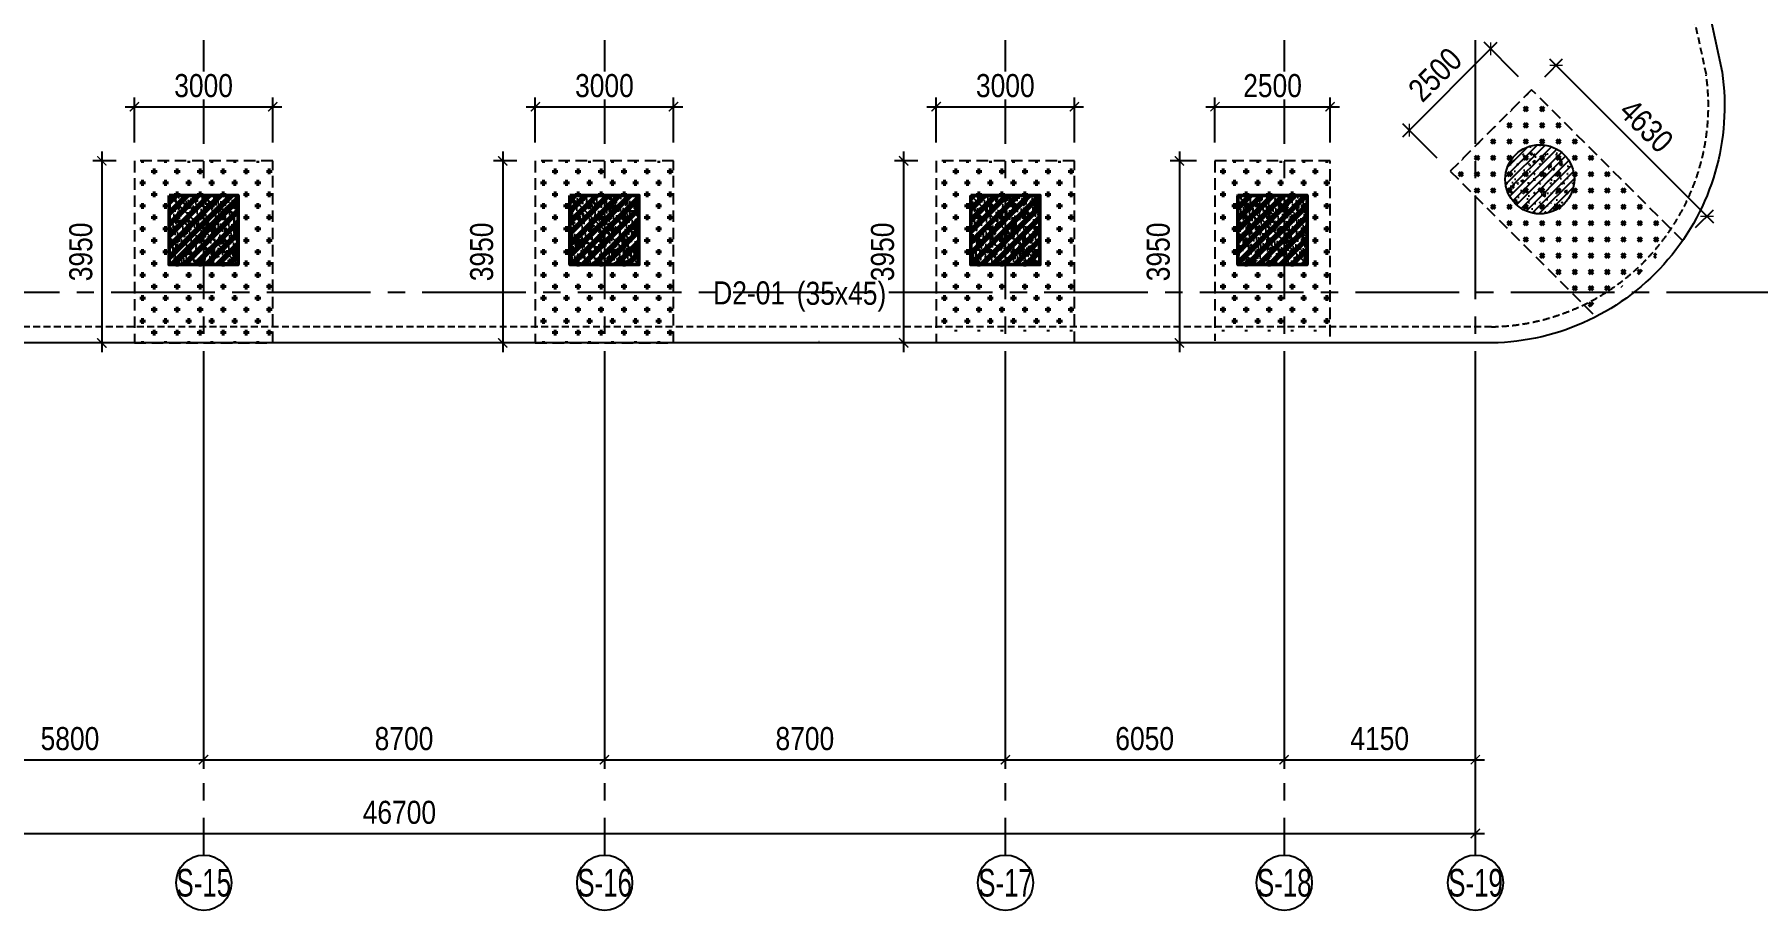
# Model space of a CAD drawing. Header units: millimetres. Extents: x -80883 to 1826631, y -376836 to 309394.
# Drawn here: x 1136849 to 1174245, y -348743 to -329733 of the extents above; entities that cross this region are included whole.
import ezdxf
from ezdxf.enums import TextEntityAlignment as Align

# ---------------------------------------------------------------- set-up
doc = ezdxf.new("R2010")
doc.units = ezdxf.units.MM
doc.header["$LTSCALE"] = 100
doc.header["$PDMODE"] = 32
doc.header["$PDSIZE"] = 2.5
for name, pattern in [('CENTER2', [1.125, 0.75, -0.125, 0.125, -0.125]), ('DASHED', [4.5, 3, -1.5]), ('HIDDEN', [0.375, 0.25, -0.125])]:
    doc.linetypes.add(name, pattern=pattern)
for name, color, linetype, lineweight in [('0-Hatch', 250, 'Continuous', 40), ('ccu12-Tencaukien', 9, 'Continuous', 15), ('KT-Net cot vach', 6, 'Continuous', 50)]:
    doc.layers.add(name, color=color, linetype=linetype, lineweight=lineweight)
for name, color, linetype in [('0-khuat', 3, 'HIDDEN'), ('A-GLAZ', 135, 'Continuous'), ('ccu11-Khuat', 9, 'DASHED'), ('ccu11-Thay', 7, 'Continuous'), ('ccu12-Hatch', 250, 'Continuous'), ('ccu12-Text', 31, 'Continuous'), ('ccu12-Truc', 13, 'CENTER2'), ('KC-Betong', 6, 'Continuous'), ('KC2-DIM', 251, 'Continuous'), ('KT-Dim', 8, 'Continuous'), ('Xref_ST_MBDV Cot vach 30.7.2022|Xref_ST_MBDV Cot vach 30.7.2022|Xref_ST_MBDV Cot vach 30.7.2022|Xref_ST_MBDV Cot vach 30.7.2022|A-GRID-SYM', 50, 'Continuous')]:
    doc.layers.add(name, color=color, linetype=linetype)
doc.styles.add('Arial Narrow', font='ARIALN.TTF')
doc.styles.add('HBA-Text', font='GOTHIC.TTF')
doc.dimstyles.new('ccu12-200', dxfattribs={"dimscale": 200, "dimtxt": 2.5, "dimasz": 1, "dimexe": 1, "dimexo": 2, "dimgap": 1, "dimtad": 1, "dimdec": 0, "dimrnd": 5, "dimdsep": 46, "dimtxsty": 'Arial Narrow', "dimblk": 'ARCHTICK', "dimcen": -1, "dimdle": 1, "dimclrd": 256, "dimclre": 256, "dimclrt": 3, "dimadec": 0, "dimazin": 2, "dimtfac": 0.1, "dimtdec": 0, "dimtmove": 0, "dimatfit": 1, "dimldrblk": 'ARCHTICK', "dimfxl": 1, "dimtvp": 0.8333333333333334, "dimtolj": 1, "dimtzin": 12, "dimarcsym": 0})

# ---------------------------------------------------------------- blocks, each defined once
blk = doc.blocks.new('_ARCHTICK')
at = {"color": 0, "linetype": 'ByBlock', "const_width": 0.15}
blk.add_lwpolyline([(-0.5, -0.5), (0.5, 0.5)], dxfattribs=at)
blk = doc.blocks.new('*D1001')
at = {"layer": 'Defpoints', "color": 0, "transparency": 16777216}
for p in [(362499.3874795342, -94047.12909611873), (409199.3874795342, -94047.12909611873), (409199.3874795342, -103940.5168086441)]:
    blk.add_point(p, dxfattribs=at)
at = {"layer": 'KT-Dim', "lineweight": -2, "transparency": 16777216}
for p, q in [((362499.3874795342, -94447.12909611873), (362499.3874795342, -104140.5168086441)), ((409199.3874795342, -94447.12909611873), (409199.3874795342, -104140.5168086441)), ((362299.3874795342, -103940.5168086441), (409399.3874795342, -103940.5168086441))]:
    blk.add_line(p, q, dxfattribs=at)
at = {"layer": 'KT-Dim', "lineweight": -2, "transparency": 16777216, "xscale": 200, "yscale": 200, "zscale": 200, "rotation": 180}
blk.add_blockref('_ARCHTICK', (362499.3874795342, -103940.5168086441), dxfattribs=at)
at = {"layer": 'KT-Dim', "lineweight": -2, "transparency": 16777216, "xscale": 200, "yscale": 200, "zscale": 200}
blk.add_blockref('_ARCHTICK', (409199.3874795342, -103940.5168086441), dxfattribs=at)
at = {"layer": 'KT-Dim', "color": 3, "transparency": 16777216, "insert": (385849.3874795342, -103485.2303147832), "char_height": 500, "attachment_point": 5, "style": 'Arial Narrow'}
blk.add_mtext('\\A1;46700', dxfattribs=at)
blk = doc.blocks.new('GRID-SYM-flat-73')
at = {"layer": 'Xref_ST_MBDV Cot vach 30.7.2022|Xref_ST_MBDV Cot vach 30.7.2022|Xref_ST_MBDV Cot vach 30.7.2022|Xref_ST_MBDV Cot vach 30.7.2022|A-GRID-SYM'}
blk.add_circle((-7.267935535991315e-20, -1.216128191088018e-17, -4.068591107726854e-07), 900.0000000000003, dxfattribs=at)
at = {"layer": 'Xref_ST_MBDV Cot vach 30.7.2022|Xref_ST_MBDV Cot vach 30.7.2022|Xref_ST_MBDV Cot vach 30.7.2022|Xref_ST_MBDV Cot vach 30.7.2022|A-GRID-SYM', "style": 'HBA-Text'}
blk.add_attdef('GRID', text='', height=900.0000000000003, rotation=359.6302510781834, dxfattribs=at).set_placement((-7.267935535991315e-20, -1.216128191088018e-17, -4.068591107726854e-07), align=Align.MIDDLE_CENTER)
blk = doc.blocks.new('*D984')
at = {"layer": 'Defpoints', "color": 0, "transparency": 16777216}
for p in [(375799.3874795342, -94047.12909611873), (381599.3874795342, -94047.12909611873), (381599.3874795342, -102340.5168086441)]:
    blk.add_point(p, dxfattribs=at)
at = {"layer": 'KT-Dim', "lineweight": -2, "transparency": 16777216}
for p, q in [((375799.3874795342, -94447.12909611873), (375799.3874795342, -102540.5168086441)), ((381599.3874795342, -94447.12909611873), (381599.3874795342, -102540.5168086441)), ((375599.3874795342, -102340.5168086441), (381799.3874795342, -102340.5168086441))]:
    blk.add_line(p, q, dxfattribs=at)
at = {"layer": 'KT-Dim', "lineweight": -2, "transparency": 16777216, "xscale": 200, "yscale": 200, "zscale": 200, "rotation": 180}
blk.add_blockref('_ARCHTICK', (375799.3874795342, -102340.5168086441), dxfattribs=at)
at = {"layer": 'KT-Dim', "lineweight": -2, "transparency": 16777216, "xscale": 200, "yscale": 200, "zscale": 200}
blk.add_blockref('_ARCHTICK', (381599.3874795342, -102340.5168086441), dxfattribs=at)
at = {"layer": 'KT-Dim', "color": 3, "transparency": 16777216, "insert": (378699.3874795342, -101885.2303147832), "char_height": 500, "attachment_point": 5, "style": 'Arial Narrow'}
blk.add_mtext('\\A1;5800', dxfattribs=at)
blk = doc.blocks.new('*D985')
at = {"layer": 'Defpoints', "color": 0, "transparency": 16777216}
for p in [(381599.3874795342, -94047.12909611873), (390299.3874795342, -94047.12909611873), (390299.3874795342, -102340.5168086441)]:
    blk.add_point(p, dxfattribs=at)
at = {"layer": 'KT-Dim', "lineweight": -2, "transparency": 16777216}
for p, q in [((381599.3874795342, -94447.12909611873), (381599.3874795342, -102540.5168086441)), ((390299.3874795342, -94447.12909611873), (390299.3874795342, -102540.5168086441)), ((381399.3874795342, -102340.5168086441), (390499.3874795342, -102340.5168086441))]:
    blk.add_line(p, q, dxfattribs=at)
at = {"layer": 'KT-Dim', "lineweight": -2, "transparency": 16777216, "xscale": 200, "yscale": 200, "zscale": 200, "rotation": 180}
blk.add_blockref('_ARCHTICK', (381599.3874795342, -102340.5168086441), dxfattribs=at)
at = {"layer": 'KT-Dim', "lineweight": -2, "transparency": 16777216, "xscale": 200, "yscale": 200, "zscale": 200}
blk.add_blockref('_ARCHTICK', (390299.3874795342, -102340.5168086441), dxfattribs=at)
at = {"layer": 'KT-Dim', "color": 3, "transparency": 16777216, "insert": (385949.3874795342, -101885.2303147832), "char_height": 500, "attachment_point": 5, "style": 'Arial Narrow'}
blk.add_mtext('\\A1;8700', dxfattribs=at)
blk = doc.blocks.new('*D986')
at = {"layer": 'Defpoints', "color": 0, "transparency": 16777216}
for p in [(390299.3874795342, -94047.12909611873), (398999.3874795342, -94047.12909611873), (398999.3874795342, -102340.5168086441)]:
    blk.add_point(p, dxfattribs=at)
at = {"layer": 'KT-Dim', "lineweight": -2, "transparency": 16777216}
for p, q in [((390299.3874795342, -94447.12909611873), (390299.3874795342, -102540.5168086441)), ((398999.3874795342, -94447.12909611873), (398999.3874795342, -102540.5168086441)), ((390099.3874795342, -102340.5168086441), (399199.3874795342, -102340.5168086441))]:
    blk.add_line(p, q, dxfattribs=at)
at = {"layer": 'KT-Dim', "lineweight": -2, "transparency": 16777216, "xscale": 200, "yscale": 200, "zscale": 200, "rotation": 180}
blk.add_blockref('_ARCHTICK', (390299.3874795342, -102340.5168086441), dxfattribs=at)
at = {"layer": 'KT-Dim', "lineweight": -2, "transparency": 16777216, "xscale": 200, "yscale": 200, "zscale": 200}
blk.add_blockref('_ARCHTICK', (398999.3874795342, -102340.5168086441), dxfattribs=at)
at = {"layer": 'KT-Dim', "color": 3, "transparency": 16777216, "insert": (394649.3874795342, -101885.2303147832), "char_height": 500, "attachment_point": 5, "style": 'Arial Narrow'}
blk.add_mtext('\\A1;8700', dxfattribs=at)
blk = doc.blocks.new('*D987')
at = {"layer": 'Defpoints', "color": 0, "transparency": 16777216}
for p in [(398999.3874795342, -94047.12909611873), (405049.3874795342, -94094.69593834557), (405049.3874795342, -102340.5168086441)]:
    blk.add_point(p, dxfattribs=at)
at = {"layer": 'KT-Dim', "lineweight": -2, "transparency": 16777216}
for p, q in [((398999.3874795342, -94447.12909611873), (398999.3874795342, -102540.5168086441)), ((405049.3874795342, -94494.69593834557), (405049.3874795342, -102540.5168086441)), ((398799.3874795342, -102340.5168086441), (405249.3874795342, -102340.5168086441))]:
    blk.add_line(p, q, dxfattribs=at)
at = {"layer": 'KT-Dim', "lineweight": -2, "transparency": 16777216, "xscale": 200, "yscale": 200, "zscale": 200, "rotation": 180}
blk.add_blockref('_ARCHTICK', (398999.3874795342, -102340.5168086441), dxfattribs=at)
at = {"layer": 'KT-Dim', "lineweight": -2, "transparency": 16777216, "xscale": 200, "yscale": 200, "zscale": 200}
blk.add_blockref('_ARCHTICK', (405049.3874795342, -102340.5168086441), dxfattribs=at)
at = {"layer": 'KT-Dim', "color": 3, "transparency": 16777216, "insert": (402024.3874795342, -101885.2303147832), "char_height": 500, "attachment_point": 5, "style": 'Arial Narrow'}
blk.add_mtext('\\A1;6050', dxfattribs=at)
blk = doc.blocks.new('*D988')
at = {"layer": 'Defpoints', "color": 0, "transparency": 16777216}
for p in [(405049.3874795342, -94094.69593834557), (409199.3874795342, -94094.69593834557), (409199.3874795342, -102340.5168086441)]:
    blk.add_point(p, dxfattribs=at)
at = {"layer": 'KT-Dim', "lineweight": -2, "transparency": 16777216}
for p, q in [((405049.3874795342, -94494.69593834557), (405049.3874795342, -102540.5168086441)), ((409199.3874795342, -94494.69593834557), (409199.3874795342, -102540.5168086441)), ((404849.3874795342, -102340.5168086441), (409399.3874795342, -102340.5168086441))]:
    blk.add_line(p, q, dxfattribs=at)
at = {"layer": 'KT-Dim', "lineweight": -2, "transparency": 16777216, "xscale": 200, "yscale": 200, "zscale": 200, "rotation": 180}
blk.add_blockref('_ARCHTICK', (405049.3874795342, -102340.5168086441), dxfattribs=at)
at = {"layer": 'KT-Dim', "lineweight": -2, "transparency": 16777216, "xscale": 200, "yscale": 200, "zscale": 200}
blk.add_blockref('_ARCHTICK', (409199.3874795342, -102340.5168086441), dxfattribs=at)
at = {"layer": 'KT-Dim', "color": 3, "transparency": 16777216, "insert": (407124.3874795342, -101885.2303147832), "char_height": 500, "attachment_point": 5, "style": 'Arial Narrow'}
blk.add_mtext('\\A1;4150', dxfattribs=at)
blk = doc.blocks.new('*U151')
h = blk.add_hatch()
h.set_pattern_fill('VATLIEU04', color=250, scale=40, style=0, pattern_type=2)
h.set_pattern_definition([(49.99999999999999, (550, -550), (286.9040730403014, -25.10085399303804), [30, -330]), (355, (550, -550), (-55.50053344520001, 300.8768534800047), [24, -264]), (100.4514, (573.908672, -552.091736), (231.4037526856086, 275.7758168243814), [25.496076, -280.4568448]), (46.18420000000001, (550, -470), (426.8964194502578, -66.20760573160723), [45, -495]), (96.6356, (585.574698, -475.5173228), (373.8650822194813, 389.6471483601767), [38.2441152, -420.6852]), (351.1842, (550, -470), (373.8647780534509, 389.6474403701299), [36, -396]), (21, (590, -490), (238.7628208473847, -161.0475562661355), [30, -330]), (326.0000000000001, (590, -490), (97.32613276863269, 290.0600180187412), [24, -264]), (71.4514, (609.8968932, -503.4206424), (336.089051432596, 129.012198683981), [25.496076, -280.4568448]), (37.50000000000001, (550, -550), (4.863942126916267, 133.1575415325246), [0, -260.8, 0, -268, 0, -265]), (7.499999999999999, (550, -550), (105.2278149768594, 157.7646847529441), [0, -152.8, 0, -254.8, 0, -101]), (327.5, (460.8, -550), (213.5289744689636, -9.021948693751902), [0, -100, 0, -312, 0, -414]), (317.5, (420.8, -550), (233.2744677369545, 40.04199293292709), [0, -130, 0, -207.2, 0, -294]), (45, (550, -550), (-120.2081528017131, 120.2081528017131), []), (45, (550, -501), (-120.2081528017131, 120.2081528017131), [])])
h.paths.add_polyline_path([(-475, 475), (1025, 475), (1025, -1025), (-475, -1025)])
at = {"color": 6, "ltscale": 0.25}
blk.add_lwpolyline([(-475, 475), (1025, 475), (1025, -1025), (-475, -1025)], close=True, dxfattribs=at)
at = {"layer": 'Defpoints', "linetype": 'ByBlock', "ltscale": 30}
for p, q in [((1025, 475), (-475, -1025)), ((-475, 475), (1025, -1025))]:
    blk.add_line(p, q, dxfattribs=at)
blk = doc.blocks.new('MBDVCOTVACH-T2-T6-PN')
at = {"layer": 'ccu12-Hatch', "ltscale": 0.5}
h = blk.add_hatch(dxfattribs=at)
h.set_pattern_fill('BETONG', color=256, scale=80, pattern_type=2)
h.set_pattern_definition([(0, (-1067882.122035017, 300749.4537652719), (0, 415.69219392), [10, -230]), (0, (-1067882.122035017, 300766.7742733519), (0, 415.69219392), [10, -230]), (120, (-1067882.122035017, 300749.4537652719), (-360.0000000896072, -207.8460969599999), [9.999999999999982, -229.9999999999997]), (120, (-1067867.122035017, 300758.114019352), (-360.0000000896072, -207.8460969599999), [9.999999999999982, -229.9999999999997]), (0, (-1067762.122035017, 300957.2998622319), (0, 415.69219392), [10, -230]), (0, (-1067762.122035017, 300974.620370312), (0, 415.69219392), [10, -230]), (120, (-1067762.122035017, 300957.2998622319), (-360.0000000896072, -207.8460969599999), [9.999999999999982, -229.9999999999997]), (120, (-1067747.122035017, 300965.9601163119), (-360.0000000896072, -207.8460969599999), [9.999999999999982, -229.9999999999997]), (59.99999999999999, (-1067872.122035017, 300749.4537652719), (-360.0000000896072, 207.84609696), [10, -230]), (59.99999999999999, (-1067887.122035017, 300758.114019352), (-360.0000000896072, 207.84609696), [10, -230]), (59.99999999999999, (-1067752.122035017, 300541.6076683119), (-360.0000000896072, 207.84609696), [10, -230]), (59.99999999999999, (-1067767.122035017, 300550.2679223919), (-360.0000000896072, 207.84609696), [10, -230]), (45, (-1067882.122035017, 300749.4537652719), (-84.8528137423857, 84.8528137423857), []), (49.99999999999999, (-1067882.122035017, 300749.4537652719), (573.8081460806028, -50.20170798607609), [60, -660]), (355, (-1067882.122035017, 300749.4537652719), (-111.0010668904, 601.7537069600095), [48, -528]), (100.4514, (-1067834.304691017, 300745.2702932719), (462.8075053712172, 551.5516336487628), [50.992152, -560.9136896]), (46.18420000000001, (-1067882.122035017, 300909.4537652719), (853.7928389005156, -132.4152114632145), [90, -990]), (96.6356, (-1067810.972639017, 300898.4191196719), (747.7301644389627, 779.2942967203534), [76.48823039999999, -841.3704]), (351.1842, (-1067882.122035017, 300909.4537652719), (747.7295561069018, 779.2948807402597), [72, -792]), (21, (-1067802.122035017, 300869.4537652719), (477.5256416947693, -322.0951125322711), [60, -660]), (326.0000000000001, (-1067802.122035017, 300869.4537652719), (194.6522655372654, 580.1200360374824), [48, -528]), (71.4514, (-1067762.328248617, 300842.612480472), (672.1781028651919, 258.0243973679619), [50.992152, -560.9136896]), (37.50000000000001, (-1067882.122035017, 300749.4537652719), (9.727884253832535, 266.3150830650492), [0, -521.5999999999999, 0, -536, 0, -530]), (7.499999999999999, (-1067882.122035017, 300749.4537652719), (210.4556299537189, 315.5293695058882), [0, -305.6, 0, -509.6, 0, -202]), (327.5, (-1068060.522035017, 300749.4537652719), (427.0579489379272, -18.0438973875038), [0, -200, 0, -624, 0, -828]), (317.5, (-1068140.522035017, 300749.4537652719), (466.548935473909, 80.08398586585417), [0, -260, 0, -414.4, 0, -588])])
edge = h.paths.add_edge_path()
edge.add_arc((101636.8044801299, -32126.61616641039), 750, 0, 360)
at = {"layer": 'KC-Betong', "ltscale": 0.5}
blk.add_circle((101636.8044801299, -32126.61616641039), 750, dxfattribs=at)
at = {"layer": 'KT-Net cot vach'}
for p in [(72361.80449052667, -32951.61703728221, 7.594816086537956e-05), (81061.80449052667, -32951.61702790961, 7.59481297612464e-05), (89761.80448012985, -32951.61705750693), (95561.80448012985, -32951.61705750995)]:
    blk.add_blockref('*U151', p, dxfattribs=at)
blk = doc.blocks.new('*U690')
at = {"layer": 'ccu12-Tencaukien', "color": 8, "ltscale": 10000}
blk.add_line((360.6565736538532, -155.3215232637356), (354.4065714950475, -155.3215232637356), dxfattribs=at)
at = {"layer": 'ccu12-Text', "color": 2, "style": 'Arial Narrow', "width": 0.8}
blk.add_attdef('SH', text='', height=300, dxfattribs=at).set_placement((275.6048113084853, 5.864471777974813), align=Align.BOTTOM_RIGHT)
at = {"layer": 'ccu12-Text', "color": 31, "style": 'Arial Narrow', "width": 0.8}
for tag, p in [('(', (507.5315725744504, -75.41116959831947)), ('KT', (632.605666770517, -75.41116959831947)), (')', (962.8971199221714, -75.41116959831947))]:
    blk.add_attdef(tag, text='', height=250, dxfattribs=at).set_placement(p, align=Align.BOTTOM_LEFT)
blk = doc.blocks.new('MBKC-T2-PN')
at = {"layer": 'ccu11-Khuat', "ltscale": 0.5, "elevation": -2.677769264985028e-08}
blk.add_lwpolyline([(57386.55828894489, -12930.04420790478), (65794.96816600184, -10027.05643183063, 0.260495241581582), (69736.50495830015, -12426.6161779894), (99368.00793614518, -12426.6161779894, -0.2609853684017961), (101894.5837610736, -14307.26193159987), (105248.9736585456, -29866.61846812873, -0.450430548376512), (100589.6931814908, -35326.6158653514), (55455.61416863091, -35326.6158653514, -0.3270381078692864), (50922.90468503162, -31997.94642836676), (46413.0024276413, -18965.37748569861, 0.4276044270060953), (30445.87231722521, -12504.80555859185), (12824.43251889106, -18584.35473983688, -0.1315578741241553), (10225.70651983377, -18473.84767023224), (9061.065310114762, -18020.38528109412, -0.1846755877232493), (7455.469289202709, -16623.04162249499), (2976.957835427951, -9107.263866643538, -0.02202630655640508), (-406.9169527585618, -3413.254662496154, -0.399242345885018), (1800.966408062493, 257.1217708188342), (31224.41949791997, 10401.15608117677, -0.1203839840985261), (42572.85465626395, 11719.39024886949), (58379.85115727969, 7611.132730447047, -0.2258253160871416), (60186.44089432061, 5977.409135053749), (62085.54238365032, 488.0873970090761), (51857.30011690897, -3043.19410645077)], format="xyb", dxfattribs=at)
at = {"layer": 'ccu11-Thay', "elevation": -2.677769264985028e-08}
blk.add_lwpolyline([(31106.50862324028, 10730.72166345781, -0.1205795836710196), (42638.87427653908, 12063.859528495), (58473.93031160696, 7948.309303218033, -0.2272385897093211), (60513.964432284, 6101.209794561379), (65878.81921774126, -9405.815059417277, 0.2908633368540378), (69743.13952882006, -12076.6161779894), (99390.07919017388, -12076.6161779894, -0.2655275921417467), (102229.2245215473, -14198.71881677723), (105593.7353260962, -29805.02123810095, -0.4513714951595503), (100592.7770390881, -35676.6158653514), (55455.39553553029, -35676.6158653514, -0.3267809868965265), (50590.57907296135, -32107.86789232772), (46084.8424524439, -19087.33667168533, 0.427810969143063), (30575.2745344413, -12830.40558466513), (12920.16765186726, -18921.57020124164, -0.1330764012900887), (10109.49357222929, -18804.19336872117), (8937.306803341722, -18347.79305564612, -0.183720991931343), (7150.621857264778, -16795.18900673359), (2680.126648878446, -9292.86400619999, -0.02215701127767281), (-737.5723420327995, -3537.213185448665, -0.4024491153328594), (1696.95094252727, 591.477936539799), (31106.50862324028, 10730.72166345781)], format="xyb", dxfattribs=at)
blk = doc.blocks.new('MBKC-N-T2')
at = {"layer": '0-Hatch', "ltscale": 2}
h = blk.add_hatch(dxfattribs=at)
h.set_pattern_fill('CROSS', color=256, scale=1000.000000000006, angle=135, style=0)
h.set_pattern_definition([(135, (6765303.630617171, -4505800.302151032), (-353.553390593276, -8.526512829121202e-14), [125.0000000000008, -375.0000000000023]), (225, (6765303.630617171, -4505711.913803384), (5.684341886080801e-14, -353.553390593276), [125.0000000000008, -375.0000000000023])])
edge = h.paths.add_edge_path()
edge.add_arc((100503.7394000648, -30535.27201428276), 4892.113990781871, 296.231031234144, 325.9103940284376)
edge.add_line((104555.2024366714, -33277.2469525006), (101460.0282505455, -30182.07276637491))
edge.add_line((101460.0282505455, -30182.07276637491), (99692.26129757916, -31949.83971934125))
edge.add_line((99692.26129757916, -31949.83971934125), (102666.0133782688, -34923.59180003055))
h = blk.add_hatch(dxfattribs=at)
h.set_pattern_fill('CROSS', color=256, scale=1000, angle=90.00000000000001, style=0)
h.set_pattern_definition([(90, (1621195.804326333, -7908515.616437938), (-250.0000000000001, 250), [125, -375.0000000000001]), (180, (1621258.304326333, -7908453.116437938), (-250, -250.0000000000001), [125, -375.0000000000001])])
h.paths.add_polyline_path([(74136.80432633101, -31726.61643793434), (71136.80432633101, -31726.61643793434), (71136.80432633101, -35676.6149032829), (74136.80432633101, -35676.6149032829)])
h = blk.add_hatch(dxfattribs=at)
h.set_pattern_fill('CROSS', color=256, scale=1000, angle=90.00000000000001, style=0)
h.set_pattern_definition([(90, (1629895.804326333, -7908515.616428565), (-250.0000000000001, 250), [125, -375.0000000000001]), (180, (1629958.304326333, -7908453.116428565), (-250, -250.0000000000001), [125, -375.0000000000001])])
h.paths.add_polyline_path([(82836.80432633101, -31726.61642856174), (79836.80432633101, -31726.61642856174), (79836.80432633101, -35676.6148939103), (82836.80432633101, -35676.6148939103)])
h = blk.add_hatch(dxfattribs=at)
h.set_pattern_fill('CROSS', color=256, scale=1000.000000000006, angle=90.00000000000001, style=0)
h.set_pattern_definition([(90, (1638595.804469733, -7908515.616611958), (-250.0000000000016, 250.0000000000014), [125.0000000000008, -375.0000000000023]), (180, (1638658.304469733, -7908453.116611958), (-250.0000000000014, -250.0000000000015), [125.0000000000008, -375.0000000000023])])
h.paths.add_polyline_path([(91536.80446972139, -31726.61661190941), (88536.80446972139, -31726.61661190941), (88536.80446972139, -35426.61506945355), (91536.80446972139, -35426.61506945355)])
h = blk.add_hatch(dxfattribs=at)
h.set_pattern_fill('CROSS', color=256, scale=1000.000000000006, angle=90.00000000000001, style=0)
h.set_pattern_definition([(90, (1644395.804469733, -7908515.616611962), (-250.0000000000016, 250.0000000000014), [125.0000000000008, -375.0000000000023]), (180, (1644458.304469733, -7908453.116611962), (-250.0000000000014, -250.0000000000015), [125.0000000000008, -375.0000000000023])])
h.paths.add_polyline_path([(94586.80446972139, -35426.61506945355), (97086.80446972139, -35426.61506945355), (97086.80446972139, -31726.61661191314), (94586.80446972139, -31726.6166119132)])
at = {"layer": '0-khuat', "ltscale": 10}
for points in [[(104735.0709816902, -33457.11549751944), (101460.0282505455, -30182.07276637491), (99692.26129757916, -31949.83971934125), (102852.1971278689, -35109.77554963063)], [(91536.80446972139, -31726.61661190941), (88536.80446972139, -31726.61661190941)], [(97086.80446972139, -35534.60814153496), (97086.80446972139, -31726.61661191314), (94586.80446972139, -31726.61661191314), (94586.80446972139, -35629.42449469049)]]:
    blk.add_lwpolyline(points, dxfattribs=at)
for points in [[(74136.80432633101, -35676.6149032829), (74136.80432633101, -31726.61643793434), (71136.80432633101, -31726.61643793434), (71136.80432633101, -35676.6149032829)], [(82836.80432633101, -35676.6148939103), (82836.80432633101, -31726.61642856174), (79836.80432633101, -31726.61642856174), (79836.80432633101, -35676.6148939103)]]:
    blk.add_lwpolyline(points, close=True, dxfattribs=at)
at = {"layer": '0-khuat', "ltscale": 10, "extrusion": (1, 0, 0), "elevation": 88536.80446972139}
blk.add_lwpolyline([(-31726.61661190941, 0), (-35676.61506945355, -0.1207024955556514)], dxfattribs=at)
at = {"layer": '0-khuat', "ltscale": 10, "extrusion": (-1, 0, 0), "elevation": -91536.80446972139}
blk.add_lwpolyline([(35676.61506945355, -0.1235698724567536), (31726.61661190941, 0)], dxfattribs=at)
blk = doc.blocks.new('*D1072')
at = {"layer": 'Defpoints', "color": 0, "ltscale": 0.5, "transparency": 16777216}
for p in [(1164968.926504738, -331300.9242764174), (1162468.926504738, -332476.070377185), (1164968.926504738, -332476.070377185)]:
    blk.add_point(p, dxfattribs=at)
at = {"layer": 'KC2-DIM', "lineweight": -2, "ltscale": 0.5, "transparency": 16777216}
for p, q in [((1162268.926504738, -331300.9242764174), (1165168.926504738, -331300.9242764174)), ((1162468.926504738, -332076.070377185), (1162468.926504738, -331100.9242764174)), ((1164968.926504738, -332076.070377185), (1164968.926504738, -331100.9242764174))]:
    blk.add_line(p, q, dxfattribs=at)
at = {"layer": 'KC2-DIM', "lineweight": -2, "ltscale": 0.5, "transparency": 16777216, "xscale": 200, "yscale": 200, "zscale": 200, "rotation": 180}
blk.add_blockref('_ARCHTICK', (1162468.926504738, -331300.9242764174), dxfattribs=at)
at = {"layer": 'KC2-DIM', "lineweight": -2, "ltscale": 0.5, "transparency": 16777216, "xscale": 200, "yscale": 200, "zscale": 200}
blk.add_blockref('_ARCHTICK', (1164968.926504738, -331300.9242764174), dxfattribs=at)
at = {"layer": 'KC2-DIM', "color": 3, "ltscale": 0.5, "transparency": 16777216, "insert": (1163718.926504738, -330845.6377825565), "char_height": 500, "attachment_point": 5, "style": 'Arial Narrow', "bg_fill": 3, "box_fill_scale": 1.1, "bg_fill_color": 256, "bg_fill_true_color": 13158600, "bg_fill_transparency": 0}
blk.add_mtext('\\A1;2500', dxfattribs=at)
blk = doc.blocks.new('*D1073')
at = {"layer": 'Defpoints', "color": 0, "ltscale": 0.5, "transparency": 16777216}
for p in [(1162468.926504739, -332476.0703771851), (1161695.966895032, -336426.0696306234), (1162468.926504739, -336426.0696306234)]:
    blk.add_point(p, dxfattribs=at)
at = {"layer": 'KC2-DIM', "lineweight": -2, "ltscale": 0.5, "transparency": 16777216}
for p, q in [((1161695.966895032, -332276.0703771851), (1161695.966895032, -336626.0696306234)), ((1162068.926504739, -332476.0703771851), (1161495.966895032, -332476.0703771851)), ((1162068.926504739, -336426.0696306234), (1161495.966895032, -336426.0696306234))]:
    blk.add_line(p, q, dxfattribs=at)
at = {"layer": 'KC2-DIM', "lineweight": -2, "ltscale": 0.5, "transparency": 16777216, "xscale": 200, "yscale": 200, "zscale": 200}
for p, rotation in [((1161695.966895032, -332476.0703771851), 90), ((1161695.966895032, -336426.0696306234), 270)]:
    blk.add_blockref('_ARCHTICK', p, dxfattribs=dict(at, rotation=rotation))
at = {"layer": 'KC2-DIM', "color": 3, "ltscale": 0.5, "transparency": 16777216, "insert": (1161240.680401171, -334451.0700039045), "char_height": 500, "attachment_point": 5, "rotation": 90, "style": 'Arial Narrow', "bg_fill": 3, "box_fill_scale": 1.1, "bg_fill_color": 256, "bg_fill_true_color": 13158600, "bg_fill_transparency": 0}
blk.add_mtext('\\A1;3950', dxfattribs=at)
blk = doc.blocks.new('*D1074')
at = {"layer": 'Defpoints', "color": 0, "ltscale": 0.5, "transparency": 16777216}
for p in [(1159418.926504738, -331300.9242764174), (1156418.926504738, -332476.0703771813), (1159418.926504738, -332476.0703771813)]:
    blk.add_point(p, dxfattribs=at)
at = {"layer": 'KC2-DIM', "lineweight": -2, "ltscale": 0.5, "transparency": 16777216}
for p, q in [((1156218.926504738, -331300.9242764174), (1159618.926504738, -331300.9242764174)), ((1156418.926504738, -332076.0703771813), (1156418.926504738, -331100.9242764174)), ((1159418.926504738, -332076.0703771813), (1159418.926504738, -331100.9242764174))]:
    blk.add_line(p, q, dxfattribs=at)
at = {"layer": 'KC2-DIM', "lineweight": -2, "ltscale": 0.5, "transparency": 16777216, "xscale": 200, "yscale": 200, "zscale": 200, "rotation": 180}
blk.add_blockref('_ARCHTICK', (1156418.926504738, -331300.9242764174), dxfattribs=at)
at = {"layer": 'KC2-DIM', "lineweight": -2, "ltscale": 0.5, "transparency": 16777216, "xscale": 200, "yscale": 200, "zscale": 200}
blk.add_blockref('_ARCHTICK', (1159418.926504738, -331300.9242764174), dxfattribs=at)
at = {"layer": 'KC2-DIM', "color": 3, "ltscale": 0.5, "transparency": 16777216, "insert": (1157918.926504738, -330845.6377825565), "char_height": 500, "attachment_point": 5, "style": 'Arial Narrow', "bg_fill": 3, "box_fill_scale": 1.1, "bg_fill_color": 256, "bg_fill_true_color": 13158600, "bg_fill_transparency": 0}
blk.add_mtext('\\A1;3000', dxfattribs=at)
blk = doc.blocks.new('*D1075')
at = {"layer": 'Defpoints', "color": 0, "ltscale": 0.5, "transparency": 16777216}
for p in [(1156418.926504739, -332476.0703771814), (1155712.014161679, -336426.0688347255), (1156418.926504739, -336426.0688347255, -0.1207024955556514)]:
    blk.add_point(p, dxfattribs=at)
at = {"layer": 'KC2-DIM', "lineweight": -2, "ltscale": 0.5, "transparency": 16777216}
for p, q in [((1155712.014161679, -332276.0703771814), (1155712.014161679, -336626.0688347255)), ((1156018.926504739, -332476.0703771814), (1155512.014161679, -332476.0703771814)), ((1156018.926504739, -336426.0688347255), (1155512.014161679, -336426.0688347255))]:
    blk.add_line(p, q, dxfattribs=at)
at = {"layer": 'KC2-DIM', "lineweight": -2, "ltscale": 0.5, "transparency": 16777216, "xscale": 200, "yscale": 200, "zscale": 200}
for p, rotation in [((1155712.014161679, -332476.0703771814), 90), ((1155712.014161679, -336426.0688347255), 270)]:
    blk.add_blockref('_ARCHTICK', p, dxfattribs=dict(at, rotation=rotation))
at = {"layer": 'KC2-DIM', "color": 3, "ltscale": 0.5, "transparency": 16777216, "insert": (1155256.727667818, -334451.0696059537), "char_height": 500, "attachment_point": 5, "rotation": 90, "style": 'Arial Narrow', "bg_fill": 3, "box_fill_scale": 1.1, "bg_fill_color": 256, "bg_fill_true_color": 13158600, "bg_fill_transparency": 0}
blk.add_mtext('\\A1;3950', dxfattribs=at)
blk = doc.blocks.new('*D1077')
at = {"layer": 'Defpoints', "color": 0, "ltscale": 0.5, "transparency": 16777216}
for p in [(1150718.926361348, -331300.9242764174), (1147718.926361348, -332476.0703771813), (1150718.926361348, -332476.0703771813)]:
    blk.add_point(p, dxfattribs=at)
at = {"layer": 'KC2-DIM', "lineweight": -2, "ltscale": 0.5, "transparency": 16777216}
for p, q in [((1147518.926361348, -331300.9242764174), (1150918.926361348, -331300.9242764174)), ((1147718.926361348, -332076.0703771813), (1147718.926361348, -331100.9242764174)), ((1150718.926361348, -332076.0703771813), (1150718.926361348, -331100.9242764174))]:
    blk.add_line(p, q, dxfattribs=at)
at = {"layer": 'KC2-DIM', "lineweight": -2, "ltscale": 0.5, "transparency": 16777216, "xscale": 200, "yscale": 200, "zscale": 200, "rotation": 180}
blk.add_blockref('_ARCHTICK', (1147718.926361348, -331300.9242764174), dxfattribs=at)
at = {"layer": 'KC2-DIM', "lineweight": -2, "ltscale": 0.5, "transparency": 16777216, "xscale": 200, "yscale": 200, "zscale": 200}
blk.add_blockref('_ARCHTICK', (1150718.926361348, -331300.9242764174), dxfattribs=at)
at = {"layer": 'KC2-DIM', "color": 3, "ltscale": 0.5, "transparency": 16777216, "insert": (1149218.926361348, -330845.6377825565), "char_height": 500, "attachment_point": 5, "style": 'Arial Narrow', "bg_fill": 3, "box_fill_scale": 1.1, "bg_fill_color": 256, "bg_fill_true_color": 13158600, "bg_fill_transparency": 0}
blk.add_mtext('\\A1;3000', dxfattribs=at)
blk = doc.blocks.new('*D1076')
at = {"layer": 'Defpoints', "color": 0, "ltscale": 0.5, "transparency": 16777216}
for p in [(1147718.926361348, -332476.0703771814), (1147012.01401829, -336426.0688347255), (1147718.926361348, -336426.0688347255, -0.1207024955556514)]:
    blk.add_point(p, dxfattribs=at)
at = {"layer": 'KC2-DIM', "lineweight": -2, "ltscale": 0.5, "transparency": 16777216}
for p, q in [((1147012.01401829, -332276.0703771814), (1147012.01401829, -336626.0688347255)), ((1147318.926361348, -332476.0703771814), (1146812.01401829, -332476.0703771814)), ((1147318.926361348, -336426.0688347255), (1146812.01401829, -336426.0688347255))]:
    blk.add_line(p, q, dxfattribs=at)
at = {"layer": 'KC2-DIM', "lineweight": -2, "ltscale": 0.5, "transparency": 16777216, "xscale": 200, "yscale": 200, "zscale": 200}
for p, rotation in [((1147012.01401829, -332476.0703771814), 90), ((1147012.01401829, -336426.0688347255), 270)]:
    blk.add_blockref('_ARCHTICK', p, dxfattribs=dict(at, rotation=rotation))
at = {"layer": 'KC2-DIM', "color": 3, "ltscale": 0.5, "transparency": 16777216, "insert": (1146556.727524429, -334451.0696059537), "char_height": 500, "attachment_point": 5, "rotation": 90, "style": 'Arial Narrow', "bg_fill": 3, "box_fill_scale": 1.1, "bg_fill_color": 256, "bg_fill_true_color": 13158600, "bg_fill_transparency": 0}
blk.add_mtext('\\A1;3950', dxfattribs=at)
blk = doc.blocks.new('*D1079')
at = {"layer": 'Defpoints', "color": 0, "ltscale": 0.5, "transparency": 16777216}
for p in [(1142018.926361348, -331300.9242764174), (1139018.926361348, -332476.0703771813), (1142018.926361348, -332476.0703771813)]:
    blk.add_point(p, dxfattribs=at)
at = {"layer": 'KC2-DIM', "lineweight": -2, "ltscale": 0.5, "transparency": 16777216}
for p, q in [((1138818.926361348, -331300.9242764174), (1142218.926361348, -331300.9242764174)), ((1139018.926361348, -332076.0703771813), (1139018.926361348, -331100.9242764174)), ((1142018.926361348, -332076.0703771813), (1142018.926361348, -331100.9242764174))]:
    blk.add_line(p, q, dxfattribs=at)
at = {"layer": 'KC2-DIM', "lineweight": -2, "ltscale": 0.5, "transparency": 16777216, "xscale": 200, "yscale": 200, "zscale": 200, "rotation": 180}
blk.add_blockref('_ARCHTICK', (1139018.926361348, -331300.9242764174), dxfattribs=at)
at = {"layer": 'KC2-DIM', "lineweight": -2, "ltscale": 0.5, "transparency": 16777216, "xscale": 200, "yscale": 200, "zscale": 200}
blk.add_blockref('_ARCHTICK', (1142018.926361348, -331300.9242764174), dxfattribs=at)
at = {"layer": 'KC2-DIM', "color": 3, "ltscale": 0.5, "transparency": 16777216, "insert": (1140518.926361348, -330845.6377825565), "char_height": 500, "attachment_point": 5, "style": 'Arial Narrow', "bg_fill": 3, "box_fill_scale": 1.1, "bg_fill_color": 256, "bg_fill_true_color": 13158600, "bg_fill_transparency": 0}
blk.add_mtext('\\A1;3000', dxfattribs=at)
blk = doc.blocks.new('*D1078')
at = {"layer": 'Defpoints', "color": 0, "ltscale": 0.5, "transparency": 16777216}
for p in [(1139018.926361348, -332476.0703771814), (1138312.01401829, -336426.0688347255), (1139018.926361348, -336426.0688347255, -0.1207024955556514)]:
    blk.add_point(p, dxfattribs=at)
at = {"layer": 'KC2-DIM', "lineweight": -2, "ltscale": 0.5, "transparency": 16777216}
for p, q in [((1138312.01401829, -332276.0703771814), (1138312.01401829, -336626.0688347255)), ((1138618.926361348, -332476.0703771814), (1138112.01401829, -332476.0703771814)), ((1138618.926361348, -336426.0688347255), (1138112.01401829, -336426.0688347255))]:
    blk.add_line(p, q, dxfattribs=at)
at = {"layer": 'KC2-DIM', "lineweight": -2, "ltscale": 0.5, "transparency": 16777216, "xscale": 200, "yscale": 200, "zscale": 200}
for p, rotation in [((1138312.01401829, -332476.0703771814), 90), ((1138312.01401829, -336426.0688347255), 270)]:
    blk.add_blockref('_ARCHTICK', p, dxfattribs=dict(at, rotation=rotation))
at = {"layer": 'KC2-DIM', "color": 3, "ltscale": 0.5, "transparency": 16777216, "insert": (1137856.727524429, -334451.0696059537), "char_height": 500, "attachment_point": 5, "rotation": 90, "style": 'Arial Narrow', "bg_fill": 3, "box_fill_scale": 1.1, "bg_fill_color": 256, "bg_fill_true_color": 13158600, "bg_fill_transparency": 0}
blk.add_mtext('\\A1;3950', dxfattribs=at)
blk = doc.blocks.new('*D1121')
at = {"layer": 'Defpoints', "color": 0, "ltscale": 0.5, "transparency": 16777216}
for p in [(1168453.863097446, -330043.2393435304), (1169342.150285563, -330931.5265316468), (1167574.383332596, -332699.2934846131)]:
    blk.add_point(p, dxfattribs=at)
at = {"layer": 'KC2-DIM', "lineweight": -2, "ltscale": 0.5, "transparency": 16777216}
for p, q in [((1166544.674788242, -331952.427652734), (1168595.284453683, -329901.8179872931)), ((1169059.307573088, -330648.6838191722), (1168312.441741209, -329901.817987293)), ((1167291.540620122, -332416.4507721385), (1166544.674788242, -331669.5849402593))]:
    blk.add_line(p, q, dxfattribs=at)
at = {"layer": 'KC2-DIM', "lineweight": -2, "ltscale": 0.5, "transparency": 16777216, "xscale": 200, "yscale": 200, "zscale": 200}
for p, rotation in [((1168453.863097446, -330043.2393435304), 45), ((1166686.09614448, -331811.0062964967), 225)]:
    blk.add_blockref('_ARCHTICK', p, dxfattribs=dict(at, rotation=rotation))
at = {"layer": 'KC2-DIM', "color": 3, "ltscale": 0.5, "transparency": 16777216, "insert": (1167248.043453771, -330605.186652822), "char_height": 500, "attachment_point": 5, "rotation": 45, "style": 'Arial Narrow', "bg_fill": 3, "box_fill_scale": 1.1, "bg_fill_color": 256, "bg_fill_true_color": 13158600, "bg_fill_transparency": 0}
blk.add_mtext('\\A1;2500', dxfattribs=at)
blk = doc.blocks.new('*D1122')
at = {"layer": 'Defpoints', "color": 0, "ltscale": 0.5, "transparency": 16777216}
for p in [(1169342.150285563, -330931.526531647), (1173147.499777817, -333676.2619422417), (1172617.192736987, -334206.5689830715)]:
    blk.add_point(p, dxfattribs=at)
at = {"layer": 'KC2-DIM', "lineweight": -2, "ltscale": 0.5, "transparency": 16777216}
for p, q in [((1169624.992998037, -330648.6838191723), (1170013.87868263, -330259.7981345798)), ((1169731.035970155, -330259.7981345798), (1173288.921134054, -333817.683298479)), ((1172900.035449462, -333923.7262705969), (1173288.921134054, -333534.8405860044))]:
    blk.add_line(p, q, dxfattribs=at)
at = {"layer": 'KC2-DIM', "lineweight": -2, "ltscale": 0.5, "transparency": 16777216, "xscale": 200, "yscale": 200, "zscale": 200}
for p, rotation in [((1169872.457326392, -330401.2194908171), 135.000000000001), ((1173147.499777817, -333676.2619422417), 315.000000000001)]:
    blk.add_blockref('_ARCHTICK', p, dxfattribs=dict(at, rotation=rotation))
at = {"layer": 'KC2-DIM', "color": 3, "ltscale": 0.5, "transparency": 16777216, "insert": (1171831.914719296, -331716.8045493379), "char_height": 500, "attachment_point": 5, "rotation": 315.000000000001, "style": 'Arial Narrow', "bg_fill": 3, "box_fill_scale": 1.1, "bg_fill_color": 256, "bg_fill_true_color": 13158600, "bg_fill_transparency": 0}
blk.add_mtext('\\A1;4630', dxfattribs=at)
blk = doc.blocks.new('Grid-ST-flat-3')
at = {"layer": 'ccu12-Truc', "ltscale": 30}
for p, q in [((381599.3874795342, -66474.78057617624), (381599.3874795342, -104409.5824195731)), ((390299.3874795342, -66474.78057617624), (390299.3874795342, -104409.5824195731)), ((398999.3874795342, -66474.78057617624), (398999.3874795342, -104409.5824195731)), ((405049.3874795342, -66474.78057617624), (405049.3874795342, -104409.5824195731)), ((409199.3874795342, -66474.78057617624), (409199.3874795342, -104409.5824195731)), ((366096.246838973, -92196.27186136931), (425824.0468604039, -92196.27186137077))]:
    blk.add_line(p, q, dxfattribs=at)
at = {"layer": 'KT-Dim'}
ref = blk.add_blockref('GRID-SYM-flat-73', (381604.1915214202, -105009.57275527), dxfattribs=dict(at, xscale=0.6666666666666665, yscale=0.6666666666666665, zscale=0.6666666666666665, rotation=0.325197994598278))
ref.add_attrib('GRID', 'S-15', dxfattribs={"layer": 'Xref_ST_MBDV Cot vach 30.7.2022|Xref_ST_MBDV Cot vach 30.7.2022|Xref_ST_MBDV Cot vach 30.7.2022|Xref_ST_MBDV Cot vach 30.7.2022|A-GRID-SYM', "height": 600, "style": 'HBA-Text', "width": 0.7}).set_placement((381604.1915214202, -105009.57275527, -7.621947668985662e-05), align=Align.MIDDLE_CENTER)
ref = blk.add_blockref('GRID-SYM-flat-73', (390304.1915214204, -105009.57275527), dxfattribs=dict(at, xscale=0.6666666666666665, yscale=0.6666666666666665, zscale=0.6666666666666665, rotation=0.325197994598278))
ref.add_attrib('GRID', 'S-16', dxfattribs={"layer": 'Xref_ST_MBDV Cot vach 30.7.2022|Xref_ST_MBDV Cot vach 30.7.2022|Xref_ST_MBDV Cot vach 30.7.2022|Xref_ST_MBDV Cot vach 30.7.2022|A-GRID-SYM', "height": 600, "style": 'HBA-Text', "width": 0.7}).set_placement((390304.1915214204, -105009.57275527, -7.621947668985662e-05), align=Align.MIDDLE_CENTER)
ref = blk.add_blockref('GRID-SYM-flat-73', (399004.1915214204, -105009.57275527), dxfattribs=dict(at, xscale=0.6666666666666665, yscale=0.6666666666666665, zscale=0.6666666666666665, rotation=0.325197994598278))
ref.add_attrib('GRID', 'S-17', dxfattribs={"layer": 'Xref_ST_MBDV Cot vach 30.7.2022|Xref_ST_MBDV Cot vach 30.7.2022|Xref_ST_MBDV Cot vach 30.7.2022|Xref_ST_MBDV Cot vach 30.7.2022|A-GRID-SYM', "height": 600, "style": 'HBA-Text', "width": 0.7}).set_placement((399004.1915214204, -105009.57275527, -7.621947668985662e-05), align=Align.MIDDLE_CENTER)
ref = blk.add_blockref('GRID-SYM-flat-73', (405054.1915214202, -105009.57275527), dxfattribs=dict(at, xscale=0.6666666666666665, yscale=0.6666666666666665, zscale=0.6666666666666665, rotation=0.325197994598278))
ref.add_attrib('GRID', 'S-18', dxfattribs={"layer": 'Xref_ST_MBDV Cot vach 30.7.2022|Xref_ST_MBDV Cot vach 30.7.2022|Xref_ST_MBDV Cot vach 30.7.2022|Xref_ST_MBDV Cot vach 30.7.2022|A-GRID-SYM', "height": 600, "style": 'HBA-Text', "width": 0.7}).set_placement((405054.1915214202, -105009.57275527, -7.621947668985662e-05), align=Align.MIDDLE_CENTER)
ref = blk.add_blockref('GRID-SYM-flat-73', (409204.1915214204, -105009.57275527), dxfattribs=dict(at, xscale=0.6666666666666665, yscale=0.6666666666666665, zscale=0.6666666666666665, rotation=0.325197994598278))
ref.add_attrib('GRID', 'S-19', dxfattribs={"layer": 'Xref_ST_MBDV Cot vach 30.7.2022|Xref_ST_MBDV Cot vach 30.7.2022|Xref_ST_MBDV Cot vach 30.7.2022|Xref_ST_MBDV Cot vach 30.7.2022|A-GRID-SYM', "height": 600, "style": 'HBA-Text', "width": 0.7}).set_placement((409204.1915214204, -105009.57275527, -2.558731850141327e-05), align=Align.MIDDLE_CENTER)
for base, p1, p2, picture, middle in [((409199.3874795342, -103940.5168086441), (362499.3874795342, -94047.12909611873), (409199.3874795342, -94047.12909611873), '*D1001', (385849.3874795342, -103485.2303147832)), ((381599.3874795342, -102340.5168086441), (375799.3874795342, -94047.12909611873), (381599.3874795342, -94047.12909611873), '*D984', (378699.3874795342, -101885.2303147832)), ((390299.3874795342, -102340.5168086441), (381599.3874795342, -94047.12909611873), (390299.3874795342, -94047.12909611873), '*D985', (385949.3874795342, -101885.2303147832)), ((398999.3874795342, -102340.5168086441), (390299.3874795342, -94047.12909611873), (398999.3874795342, -94047.12909611873), '*D986', (394649.3874795342, -101885.2303147832)), ((405049.3874795342, -102340.5168086441), (398999.3874795342, -94047.12909611873), (405049.3874795342, -94094.69593834557), '*D987', (402024.3874795342, -101885.2303147832)), ((409199.3874795342, -102340.5168086441), (405049.3874795342, -94094.69593834557), (409199.3874795342, -94094.69593834557), '*D988', (407124.3874795342, -101885.2303147832))]:
    dim = blk.add_linear_dim(base=base, p1=p1, p2=p2, dimstyle='ccu12-200', dxfattribs=at)
    dim.commit()
    dim.dimension.update_dxf_attribs({"geometry": picture, "text_midpoint": middle})

msp = doc.modelspace()

# ---------------------------------------------------------------- linework, layer by layer
at = {"layer": 'A-GLAZ'}
msp.add_lwpolyline([(1098988.630658257, -290018.7321018141, -0.1205795836710196), (1110520.996311556, -288685.5942367769), (1126356.052346624, -292801.1444620539, -0.2272385897093211), (1128396.086467301, -294648.2439707106), (1133760.941252758, -310155.2688246892, 0.2908633368540378), (1137625.261563837, -312826.0699432613), (1167272.201225191, -312826.0699432613, -0.2655275921417467), (1170111.346556564, -314948.1725820492), (1173475.857361113, -330554.4750033729, -0.4513714951595503), (1168474.899074105, -336426.0696306233), (1123337.517570547, -336426.0696306233, -0.3267809868965265), (1118472.701107978, -332857.3216575996), (1113966.964487461, -319836.7904369573, 0.427810969143063), (1098457.396569458, -313579.8593499371), (1080802.289686884, -319671.0239665136, -0.1330764012900887), (1077991.615607246, -319553.6471339931), (1076819.428838359, -319097.2468209181, -0.183720991931343), (1075032.743892282, -317544.6427720055), (1070562.248683895, -310042.3177714719, -0.02215701127767281), (1067144.549692984, -304286.6669507206, -0.4024491153328594), (1069579.072977544, -300157.9758287321), (1098988.630658257, -290018.7321018141)], format="xyb", dxfattribs=at)

# ---------------------------------------------------------------- block references
for name, p in [('Grid-ST-flat-3', (758919.5391998056, -243129.7985158589)), ('MBKC-N-T2', (1067882.122035017, -300749.4537652719))]:
    msp.add_blockref(name, p)
at = {"layer": 'ccu12-Tencaukien', "extrusion": (4.388134669035146e-07, -9.799241008827418e-07, 0.9999999999994236)}
ref = msp.add_blockref('*U690', (1153367.500212585, -335905.530747303, -0.1540140363150748), dxfattribs=dict(at, xscale=1.815893337873055, yscale=1.815893337873055, zscale=1.815893337873055, rotation=339.536933714468))
ref.add_attrib('KT', '(35x45)', dxfattribs={"color": 31, "extrusion": (4.388134669035146e-07, -9.799241008827418e-07, 0.9999999999994236), "height": 499.9999999999999, "style": 'Arial Narrow'}).set_placement((1153393.379024841, -335749.1145201955, 0.834365922766126), align=Align.BOTTOM_LEFT)
ref.add_attrib('SH', 'D2-01', dxfattribs={"color": 2, "extrusion": (4.388134669035146e-07, -9.799241008827418e-07, 0.9999999999994236), "height": 499.9999999999999, "style": 'Arial Narrow'}).set_placement((1153138.449492963, -335740.2380799051, 0.8346224973455424), align=Align.BOTTOM_RIGHT)
at = {"layer": 'KC2-DIM', "ltscale": 0.5}
msp.add_blockref('MBKC-T2-PN', (1067882.122035017, -300749.4537652719), dxfattribs=at)
at = {"layer": 'KC2-DIM'}
msp.add_blockref('MBDVCOTVACH-T2-T6-PN', (1067882.122035017, -300749.4537652719), dxfattribs=at)

# ---------------------------------------------------------------- next in the draw order: dimensions: what is measured, and where the dimension line sits
at = {"layer": 'KC2-DIM', "ltscale": 0.5}
dim = msp.add_aligned_dim(p1=(1167574.383332596, -332699.2934846131), p2=(1169342.150285563, -330931.5265316468), distance=1256.227788716848, dimstyle='ccu12-200', override={"dimfxl": 150, "dimtfill": 1}, dxfattribs=at)
dim.commit()
dim.dimension.update_dxf_attribs({"geometry": '*D1121', "text_midpoint": (1167248.043453771, -330605.186652822)})
for base, p1, p2, picture, middle in [((1142018.926361348, -331300.9242764174), (1139018.926361348, -332476.0703771813), (1142018.926361348, -332476.0703771813), '*D1079', (1140518.926361348, -330845.6377825565)), ((1150718.926361348, -331300.9242764174), (1147718.926361348, -332476.0703771813), (1150718.926361348, -332476.0703771813), '*D1077', (1149218.926361348, -330845.6377825565)), ((1159418.926504738, -331300.9242764174), (1156418.926504738, -332476.0703771813), (1159418.926504738, -332476.0703771813), '*D1074', (1157918.926504738, -330845.6377825565)), ((1164968.926504738, -331300.9242764174), (1162468.926504738, -332476.070377185), (1164968.926504738, -332476.070377185), '*D1072', (1163718.926504738, -330845.6377825565))]:
    dim = msp.add_linear_dim(base=base, p1=p1, p2=p2, dimstyle='ccu12-200', override={"dimfxl": 150, "dimtfill": 1}, dxfattribs=at)
    dim.commit()
    dim.dimension.update_dxf_attribs({"geometry": picture, "text_midpoint": middle})

# ---------------------------------------------------------------- next in the draw order: dimensions: what is measured, and where the dimension line sits
dim = msp.add_aligned_dim(p1=(1169342.150285563, -330931.5265316468), p2=(1172617.192736987, -334206.5689830714), distance=749.9674093634778, dimstyle='ccu12-200', override={"dimfxl": 150, "dimtfill": 1}, dxfattribs=at)
dim.commit()
dim.dimension.update_dxf_attribs({"geometry": '*D1122', "text_midpoint": (1171831.914719296, -331716.8045493379)})
for base, p1, p2, picture, middle in [((1138312.01401829, -336426.0688347255), (1139018.926361348, -332476.0703771813), (1139018.926361348, -336426.0688347254, -0.1207024955556514), '*D1078', (1137856.727524429, -334451.0696059537)), ((1147012.01401829, -336426.0688347255), (1147718.926361348, -332476.0703771813), (1147718.926361348, -336426.0688347254, -0.1207024955556514), '*D1076', (1146556.727524429, -334451.0696059537)), ((1155712.014161679, -336426.0688347255), (1156418.926504738, -332476.0703771813), (1156418.926504738, -336426.0688347254, -0.1207024955556514), '*D1075', (1155256.727667818, -334451.0696059537)), ((1161695.966895032, -336426.0696306234), (1162468.926504738, -332476.070377185), (1162468.926504738, -336426.0696306233), '*D1073', (1161240.680401171, -334451.0700039045))]:
    dim = msp.add_linear_dim(base=base, p1=p1, p2=p2, angle=90, dimstyle='ccu12-200', override={"dimfxl": 150, "dimtfill": 1}, dxfattribs=at)
    dim.commit()
    dim.dimension.update_dxf_attribs({"geometry": picture, "text_midpoint": middle})

doc.saveas('drawing.dxf')
